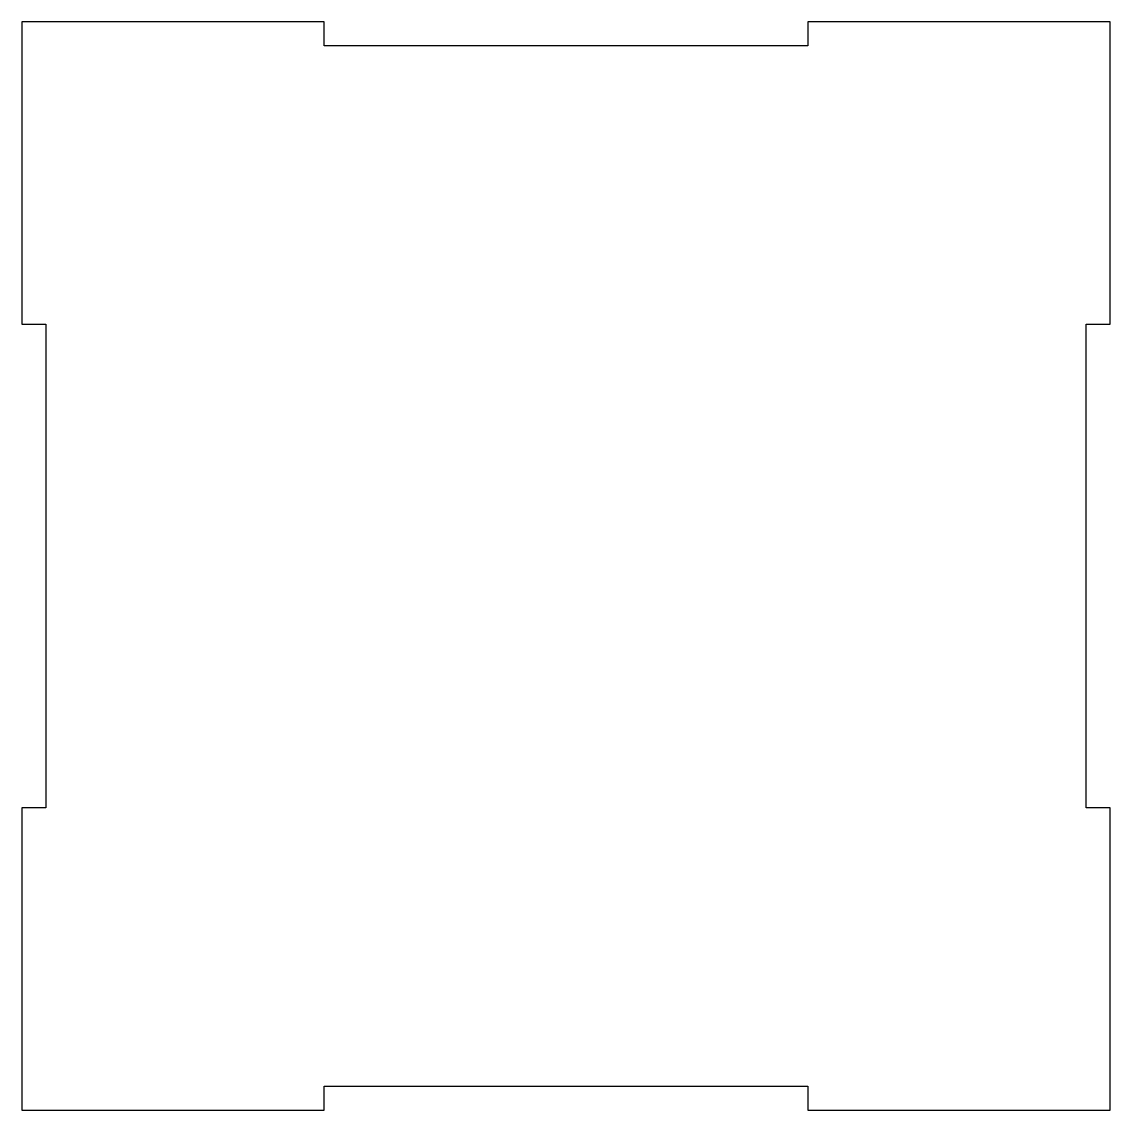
# Model space of a CAD drawing. Header units: millimetres. Extents: x -135 to 135, y -135 to 135.
import ezdxf

# ---------------------------------------------------------------- set-up
doc = ezdxf.new("R2010")
doc.units = ezdxf.units.MM
doc.layers.get('0').update_dxf_attribs({"linetype": 'CONTINUOUS'})

msp = doc.modelspace()

# ---------------------------------------------------------------- linework, layer by layer
msp.add_lwpolyline([(135, -60), (129, -60), (129, 60), (135, 60), (135, 135), (60, 135), (60, 129), (-60, 129), (-60, 135), (-135, 135), (-135, 60), (-129, 60), (-129, -60), (-135, -60), (-135, -135), (-60, -135), (-60, -129), (60, -129), (60, -135), (135, -135)], close=True)

doc.saveas('drawing.dxf')
